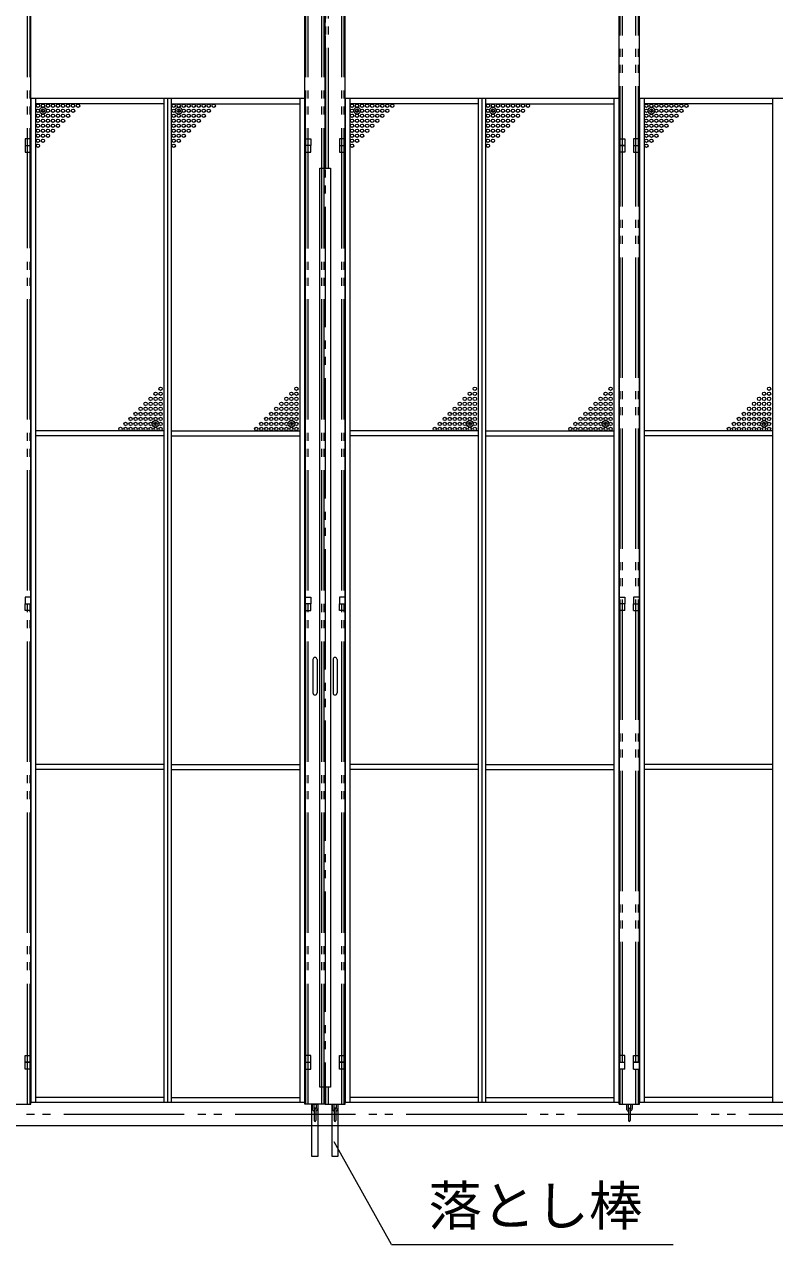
# Model space of a CAD drawing. Units: millimetres, scale not verified. Extents: x -9305 to 9305, y -6415 to 6415.
# Drawn here: x -5209 to -2965, y -3601 to 50 of the extents above; entities that cross this region are included whole.
import ezdxf
from ezdxf.enums import TextEntityAlignment as Align

# ---------------------------------------------------------------- set-up
doc = ezdxf.new("R2010")
doc.units = ezdxf.units.MM
doc.header["$LTSCALE"] = 40
doc.header["$PDMODE"] = 32
doc.header["$PDSIZE"] = 20
doc.linetypes.add('DOUBLE_CHAIN2', pattern=[12.8, 9, -1, 0.6, -0.6, 0.6, -1])
for name, color, linetype, lineweight in [('0-4_CLG-45', 134, 'DOUBLE_CHAIN2', 18), ('0-5_CLG-54', 134, 'Continuous', 18), ('0-9_TEXT', 134, 'Continuous', 18), ('0-A_ﾒッｼュﾊﾟﾈﾙ用ﾌﾞﾛッｸ', 134, 'Continuous', 18)]:
    doc.layers.add(name, color=color, linetype=linetype, lineweight=lineweight)
doc.styles.add('ＭＳ ゴシック', font='')
doc.styles.get('ＭＳ ゴシック').set_extended_font_data('MS Gothic')

msp = doc.modelspace()

# ---------------------------------------------------------------- linework, layer by layer
at = {"layer": '0-4_CLG-45'}
msp.add_line((-1658.68, -3211.76), (-6960.06, -3211.76), dxfattribs=at)
at = {"layer": '0-5_CLG-54', "linetype": 'DOUBLE_CHAIN2'}
for p, q in [((-5199.77, -3180.14), (-5199.77, 1039.64)), ((-5192.07, -3180.14), (-5192.07, 1039.64)), ((-4367.47, -3180.15), (-4367.47, 1039.64)), ((-4359.77, -3180.15), (-4359.77, 1039.64)), ((-4319.78, -3180.15), (-4319.78, 1039.64)), ((-4312.08, -3180.15), (-4312.08, 1039.64)), ((-4309.78, 1039.64), (-4309.78, -3180.15)), ((-4307.48, -380.29), (-4307.48, 1039.64)), ((-4299.78, -380.29), (-4299.78, 1039.64)), ((-4259.78, -3180.15), (-4259.78, 1039.64)), ((-4252.08, -3180.15), (-4252.08, 1039.64)), ((-3427.48, -3055.15), (-3427.48, 1039.64)), ((-3419.78, -3055.15), (-3419.78, 1039.64)), ((-3379.78, -3055.15), (-3379.78, 1039.64)), ((-3372.08, -3055.15), (-3372.08, 1039.64)), ((-3427.48, -3180.14), (-3427.48, -3075.15)), ((-3419.78, -3180.14), (-3419.78, -3075.15)), ((-3379.78, -3180.14), (-3379.78, -3075.15)), ((-3372.08, -3180.14), (-3372.08, -3075.15)), ((-4307.48, -3180.15), (-4307.48, -3130.15)), ((-4299.78, -3180.15), (-4299.78, -3130.15))]:
    msp.add_line(p, q, dxfattribs=at)
at = {"layer": '0-5_CLG-54'}
for p, q in [((-5189.77, -3180.14), (-5189.77, 1039.64)), ((-4369.77, -3180.36), (-4369.77, 1039.64)), ((-4309.78, -380.29), (-4309.78, 1039.64)), ((-4249.78, -3180.15), (-4249.78, 1039.64)), ((-3429.78, -3180.36), (-3429.78, 1039.64)), ((-3369.78, -3180.14), (-3369.78, 1039.64)), ((-5189.47, -172.35), (-5189.47, -3175.35)), ((-4369.47, -172.35), (-5189.47, -172.35)), ((-5174.47, -3175.35), (-5174.47, -172.35)), ((-4790.47, -3175.35), (-4790.47, -172.35)), ((-4779.47, -3175.35), (-4779.47, -172.35)), ((-4768.47, -3175.35), (-4768.47, -172.35)), ((-4384.47, -3175.35), (-4384.47, -172.35)), ((-4369.47, -172.35), (-4369.47, -3175.35)), ((-4249.78, -172.35), (-4249.78, -3175.35)), ((-3429.78, -172.35), (-4249.78, -172.35)), ((-4234.78, -3175.35), (-4234.78, -172.35)), ((-3850.78, -3175.35), (-3850.78, -172.35)), ((-3839.78, -3175.35), (-3839.78, -172.35)), ((-3828.78, -3175.35), (-3828.78, -172.35)), ((-3444.78, -3175.35), (-3444.78, -172.35)), ((-3429.78, -172.35), (-3429.78, -3175.35)), ((-3369.78, -172.35), (-3369.78, -3175.35)), ((-2549.78, -172.35), (-3369.78, -172.35)), ((-3354.78, -3175.35), (-3354.78, -172.35)), ((-2970.78, -3175.35), (-2970.78, -172.35)), ((-4790.47, -187.35), (-5174.47, -187.35)), ((-4768.47, -187.35), (-4384.47, -187.35)), ((-3850.78, -187.35), (-4234.78, -187.35)), ((-3828.78, -187.35), (-3444.78, -187.35)), ((-2970.78, -187.35), (-3354.78, -187.35)), ((-5189.47, -292.35), (-5206.47, -292.35)), ((-5206.47, -312.35), (-5189.47, -312.35)), ((-5189.77, -335.29), (-5189.77, -315.29)), ((-4249.78, -292.35), (-4266.78, -292.35)), ((-4266.78, -312.35), (-4249.78, -312.35)), ((-3429.78, -312.35), (-3413.08, -312.35)), ((-3412.78, -312.35), (-3412.78, -332.35)), ((-3386.78, -292.35), (-3386.78, -332.35)), ((-3369.78, -292.35), (-3386.78, -292.35)), ((-3386.78, -312.35), (-3369.78, -312.35)), ((-3412.78, -332.35), (-3429.78, -332.35)), ((-3386.78, -332.35), (-3369.78, -332.35)), ((-4790.47, -1166.35), (-5174.47, -1166.35)), ((-4768.47, -1166.35), (-4384.47, -1166.35)), ((-3850.78, -1166.35), (-4234.78, -1166.35)), ((-3828.78, -1166.35), (-3444.78, -1166.35)), ((-2970.78, -1166.35), (-3354.78, -1166.35)), ((-4790.47, -1181.35), (-5174.47, -1181.35)), ((-4768.47, -1181.35), (-4384.47, -1181.35)), ((-3850.78, -1181.35), (-4234.78, -1181.35)), ((-3828.78, -1181.35), (-3444.78, -1181.35)), ((-2970.78, -1181.35), (-3354.78, -1181.35)), ((-5189.77, -1685.22), (-5189.77, -1705.22)), ((-4352.47, -1683.85), (-4369.47, -1683.85)), ((-3413.08, -1683.85), (-3429.78, -1683.85)), ((-3412.78, -1703.85), (-3429.78, -1703.85)), ((-3412.78, -1703.85), (-3412.78, -1683.85)), ((-3386.78, -1703.85), (-3386.78, -1683.85)), ((-3386.78, -1703.85), (-3369.78, -1703.85)), ((-3369.78, -1685.22), (-3369.78, -1705.22)), ((-4345.78, -1850.22), (-4345.78, -1950.21)), ((-4333.78, -1850.22), (-4333.78, -1950.21)), ((-4285.78, -1850.22), (-4285.78, -1950.21)), ((-4273.78, -1850.22), (-4273.78, -1950.21)), ((-4790.47, -2164.57), (-5174.47, -2164.57)), ((-4790.47, -2179.57), (-5174.47, -2179.57)), ((-4768.47, -2164.57), (-4384.47, -2164.57)), ((-4768.47, -2179.57), (-4384.47, -2179.57)), ((-3850.78, -2164.57), (-4234.78, -2164.57)), ((-3850.78, -2179.57), (-4234.78, -2179.57)), ((-3828.78, -2164.57), (-3444.78, -2164.57)), ((-3828.78, -2179.57), (-3444.78, -2179.57)), ((-2970.78, -2164.57), (-3354.78, -2164.57)), ((-2970.78, -2179.57), (-3354.78, -2179.57)), ((-5189.77, -3055.15), (-5189.77, -3075.15)), ((-3429.78, -3055.35), (-3412.78, -3055.35)), ((-3412.78, -3075.35), (-3412.78, -3055.35)), ((-3386.78, -3075.35), (-3386.78, -3055.35)), ((-3386.78, -3055.35), (-3369.78, -3055.35)), ((-3369.78, -3055.15), (-3369.78, -3075.15)), ((-3412.78, -3075.35), (-3429.78, -3075.35)), ((-3386.78, -3075.35), (-3369.78, -3075.35)), ((-4309.78, -3180.15), (-4309.78, -3130.15)), ((-4369.47, -3175.35), (-5189.47, -3175.35)), ((-4790.47, -3160.35), (-5174.47, -3160.35)), ((-4768.47, -3160.35), (-4384.47, -3160.35)), ((-3429.78, -3175.35), (-4249.78, -3175.35)), ((-3850.78, -3160.35), (-4234.78, -3160.35)), ((-3828.78, -3160.35), (-3444.78, -3160.35)), ((-2549.78, -3175.35), (-3369.78, -3175.35)), ((-2970.78, -3160.35), (-3354.78, -3160.35)), ((-5249.77, -3180.36), (-5189.77, -3180.36)), ((-4309.78, -3180.36), (-4369.77, -3180.36)), ((-4348.28, -3180.15), (-4348.28, -3193.65)), ((-4343.28, -3180.15), (-4343.28, -3193.65)), ((-4342.28, -3194.65), (-4342.28, -3229.65)), ((-4337.28, -3194.65), (-4337.28, -3229.65)), ((-4336.28, -3180.15), (-4336.28, -3193.65)), ((-4331.28, -3180.15), (-4331.28, -3193.65)), ((-4309.78, -3180.36), (-4249.78, -3180.36)), ((-4288.28, -3180.15), (-4288.28, -3193.65)), ((-4283.28, -3180.15), (-4283.28, -3193.65)), ((-4282.28, -3194.65), (-4282.28, -3229.65)), ((-4277.28, -3194.65), (-4277.28, -3229.65)), ((-4276.28, -3180.15), (-4276.28, -3193.65)), ((-4271.28, -3180.15), (-4271.28, -3193.65)), ((-3429.78, -3180.36), (-3369.78, -3180.36)), ((-3408.28, -3180.36), (-3408.28, -3193.86)), ((-3403.28, -3180.36), (-3403.28, -3193.86)), ((-3402.28, -3194.86), (-3402.28, -3229.85)), ((-3397.28, -3194.86), (-3397.28, -3229.85)), ((-3396.28, -3180.36), (-3396.28, -3193.86)), ((-3391.28, -3180.36), (-3391.28, -3193.86)), ((-1063.47, -3245.33), (-7498.34, -3245.33))]:
    msp.add_line(p, q, dxfattribs=at)
for points in [[(-5206.47, -292.35), (-5206.47, -332.35), (-5189.77, -332.35)], [(-4369.77, -332.35), (-4352.48, -332.35), (-4352.48, -312.35), (-4369.77, -312.35)], [(-4369.47, -292.35), (-4352.47, -292.35), (-4352.47, -312.35), (-4369.47, -312.35)], [(-4266.78, -292.35), (-4266.78, -332.35), (-4249.78, -332.35)], [(-3429.78, -292.35), (-3412.78, -292.35), (-3412.78, -312.35), (-3429.78, -312.35)], [(-5189.47, -1663.85), (-5206.47, -1663.85), (-5206.47, -1683.85), (-5189.47, -1683.85)], [(-4369.47, -1663.85), (-4352.47, -1663.85), (-4352.47, -1683.85)], [(-4249.78, -1663.85), (-4266.78, -1663.85), (-4266.78, -1683.85), (-4249.78, -1683.85)], [(-3429.78, -1663.85), (-3412.78, -1663.85), (-3412.78, -1683.85), (-3429.78, -1683.85)], [(-3369.78, -1663.85), (-3386.78, -1663.85), (-3386.78, -1683.85), (-3369.49, -1683.85)], [(-5189.77, -1703.85), (-5206.47, -1703.85), (-5206.47, -1683.85)], [(-4369.77, -1703.85), (-4352.48, -1703.85), (-4352.48, -1683.86)], [(-5189.47, -3055.35), (-5206.47, -3055.35), (-5206.47, -3035.35), (-5189.47, -3035.35)], [(-5189.77, -3075.35), (-5206.47, -3075.35), (-5206.47, -3055.35), (-5189.77, -3055.35)], [(-4369.77, -3075.36), (-4352.48, -3075.36), (-4352.48, -3055.36)], [(-4369.47, -3055.35), (-4352.47, -3055.35), (-4352.47, -3035.35), (-4369.47, -3035.35)], [(-4249.78, -3055.35), (-4266.78, -3055.35), (-4266.78, -3035.35), (-4249.78, -3035.35)], [(-3412.78, -3055.35), (-3412.78, -3035.35), (-3429.78, -3035.35)], [(-3369.78, -3055.35), (-3386.78, -3055.35), (-3386.78, -3035.35), (-3369.78, -3035.35)]]:
    msp.add_lwpolyline(points, dxfattribs=at)
for points in [[(-4293.78, -3130.15), (-4325.77, -3130.15), (-4325.77, -380.29), (-4293.78, -380.29)], [(-4249.78, -1703.85), (-4266.78, -1703.85), (-4266.78, -1683.86), (-4249.78, -1683.86)], [(-4249.78, -3075.36), (-4266.78, -3075.36), (-4266.78, -3055.36), (-4249.78, -3055.36)], [(-4348.9, -3180.56), (-4331.5, -3180.56), (-4331.5, -3336.76), (-4348.9, -3336.76)], [(-4288, -3180.16), (-4271.4, -3180.16), (-4271.4, -3337.46), (-4288, -3337.46)]]:
    msp.add_lwpolyline(points, close=True, dxfattribs=at)
for centre, radius, start, end in [((-4339.78, -1850.22), 6, 0, 180), ((-4279.78, -1850.22), 6, 0, 180), ((-4339.78, -1950.21), 6, 180, 0), ((-4279.78, -1950.21), 6, 180, 0), ((-4339.78, -3193.65), 8.5, 180, 252.895), ((-4339.78, -3193.65), 3.5, 180, 224.415), ((-4339.78, -3194.65), 2.5, 0, 180), ((-4339.78, -3193.65), 8.5, 287.105, 0), ((-4339.78, -3193.65), 3.5, 315.585, 0), ((-4279.78, -3193.65), 8.5, 180, 252.895), ((-4279.78, -3193.65), 3.5, 180, 224.415), ((-4279.78, -3194.65), 2.5, 0, 180), ((-4279.78, -3193.65), 8.5, 287.105, 0), ((-4279.78, -3193.65), 3.5, 315.585, 0), ((-3399.78, -3193.86), 8.5, 180, 252.895), ((-3399.78, -3193.86), 3.5, 180, 224.415), ((-3399.78, -3194.86), 2.5, 0, 180), ((-3399.78, -3193.86), 8.5, 287.105, 0), ((-3399.78, -3193.86), 3.5, 315.585, 0), ((-4339.78, -3229.65), 2.5, 180, 0), ((-4279.78, -3229.65), 2.5, 180, 0), ((-3399.78, -3229.85), 2.5, 180, 0)]:
    msp.add_arc(centre, radius, start, end, dxfattribs=at)
at = {"layer": '0-9_TEXT'}
for q in [(-4282.82, -3292.75), (-3268.35, -3600.67)]:
    msp.add_line((-4111.23, -3600.67), q, dxfattribs=at)
at = {"layer": '0-A_ﾒッｼュﾊﾟﾈﾙ用ﾌﾞﾛッｸ'}
for centre in [(-5168.47, -193.35), (-5168.47, -208.35), (-5168.47, -223.35), (-5153.47, -193.35), (-5153.47, -208.35), (-5153.47, -223.35), (-5138.47, -193.35), (-5138.47, -208.35), (-5138.47, -223.35), (-5123.47, -193.35), (-5123.47, -208.35), (-5123.47, -223.35), (-5108.47, -193.35), (-5108.47, -208.35), (-5108.47, -223.35), (-5093.47, -193.35), (-5093.47, -208.35), (-5093.47, -223.35), (-5078.47, -193.35), (-5078.47, -208.35), (-5078.47, -223.35), (-5063.47, -193.35), (-5063.47, -208.35), (-5048.47, -193.35), (-4762.47, -193.35), (-4762.47, -208.35), (-4762.47, -223.35), (-4747.47, -193.35), (-4747.47, -208.35), (-4747.47, -223.35), (-4732.47, -193.35), (-4732.47, -208.35), (-4732.47, -223.35), (-4717.47, -193.35), (-4717.47, -208.35), (-4717.47, -223.35), (-4702.47, -193.35), (-4702.47, -208.35), (-4702.47, -223.35), (-4687.47, -193.35), (-4687.47, -208.35), (-4687.47, -223.35), (-4672.47, -193.35), (-4672.47, -208.35), (-4672.47, -223.35), (-4657.47, -193.35), (-4657.47, -208.35), (-4642.47, -193.35), (-4228.78, -193.35), (-4228.78, -208.35), (-4228.78, -223.35), (-4213.78, -193.35), (-4213.78, -208.35), (-4213.78, -223.35), (-4198.78, -193.35), (-4198.78, -208.35), (-4198.78, -223.35), (-4183.78, -193.35), (-4183.78, -208.35), (-4183.78, -223.35), (-4168.78, -193.35), (-4168.78, -208.35), (-4168.78, -223.35), (-4153.78, -193.35), (-4153.78, -208.35), (-4153.78, -223.35), (-4138.78, -193.35), (-4138.78, -208.35), (-4138.78, -223.35), (-4123.78, -193.35), (-4123.78, -208.35), (-4108.78, -193.35), (-3822.78, -193.35), (-3822.78, -208.35), (-3822.78, -223.35), (-3807.78, -193.35), (-3807.78, -208.35), (-3807.78, -223.35), (-3792.78, -193.35), (-3792.78, -208.35), (-3792.78, -223.35), (-3777.78, -193.35), (-3777.78, -208.35), (-3777.78, -223.35), (-3762.78, -193.35), (-3762.78, -208.35), (-3762.78, -223.35), (-3747.78, -193.35), (-3747.78, -208.35), (-3747.78, -223.35), (-3732.78, -193.35), (-3732.78, -208.35), (-3732.78, -223.35), (-3717.78, -193.35), (-3717.78, -208.35), (-3702.78, -193.35), (-3348.78, -193.35), (-3348.78, -208.35), (-3348.78, -223.35), (-3333.78, -193.35), (-3333.78, -208.35), (-3333.78, -223.35), (-3318.78, -193.35), (-3318.78, -208.35), (-3318.78, -223.35), (-3303.78, -193.35), (-3303.78, -208.35), (-3303.78, -223.35), (-3288.78, -193.35), (-3288.78, -208.35), (-3288.78, -223.35), (-3273.78, -193.35), (-3273.78, -208.35), (-3273.78, -223.35), (-3258.78, -193.35), (-3258.78, -208.35), (-3258.78, -223.35), (-3243.78, -193.35), (-3243.78, -208.35), (-3228.78, -193.35), (-5168.47, -238.35), (-5168.47, -253.35), (-5153.47, -238.35), (-5153.47, -253.35), (-5138.47, -238.35), (-5138.47, -253.35), (-5123.47, -238.35), (-5123.47, -253.35), (-5108.47, -238.35), (-5108.47, -253.35), (-5093.47, -238.35), (-4762.47, -238.35), (-4762.47, -253.35), (-4747.47, -238.35), (-4747.47, -253.35), (-4732.47, -238.35), (-4732.47, -253.35), (-4717.47, -238.35), (-4717.47, -253.35), (-4702.47, -238.35), (-4702.47, -253.35), (-4687.47, -238.35), (-4228.78, -238.35), (-4228.78, -253.35), (-4213.78, -238.35), (-4213.78, -253.35), (-4198.78, -238.35), (-4198.78, -253.35), (-4183.78, -238.35), (-4183.78, -253.35), (-4168.78, -238.35), (-4168.78, -253.35), (-4153.78, -238.35), (-3822.78, -238.35), (-3822.78, -253.35), (-3807.78, -238.35), (-3807.78, -253.35), (-3792.78, -238.35), (-3792.78, -253.35), (-3777.78, -238.35), (-3777.78, -253.35), (-3762.78, -238.35), (-3762.78, -253.35), (-3747.78, -238.35), (-3348.78, -238.35), (-3348.78, -253.35), (-3333.78, -238.35), (-3333.78, -253.35), (-3318.78, -238.35), (-3318.78, -253.35), (-3303.78, -238.35), (-3303.78, -253.35), (-3288.78, -238.35), (-3288.78, -253.35), (-3273.78, -238.35), (-5168.47, -268.35), (-5168.47, -283.35), (-5153.47, -268.35), (-5153.47, -283.35), (-5138.47, -268.35), (-5138.47, -283.35), (-5123.47, -268.35), (-4762.47, -268.35), (-4762.47, -283.35), (-4747.47, -268.35), (-4747.47, -283.35), (-4732.47, -268.35), (-4732.47, -283.35), (-4717.47, -268.35), (-4228.78, -268.35), (-4228.78, -283.35), (-4213.78, -268.35), (-4213.78, -283.35), (-4198.78, -268.35), (-4198.78, -283.35), (-4183.78, -268.35), (-3822.78, -268.35), (-3822.78, -283.35), (-3807.78, -268.35), (-3807.78, -283.35), (-3792.78, -268.35), (-3792.78, -283.35), (-3777.78, -268.35), (-3348.78, -268.35), (-3348.78, -283.35), (-3333.78, -268.35), (-3333.78, -283.35), (-3318.78, -268.35), (-3318.78, -283.35), (-3303.78, -268.35), (-5168.47, -298.35), (-5168.47, -313.35), (-5153.47, -298.35), (-4762.47, -298.35), (-4762.47, -313.35), (-4747.47, -298.35), (-4228.78, -298.35), (-4228.78, -313.35), (-4213.78, -298.35), (-3822.78, -298.35), (-3822.78, -313.35), (-3807.78, -298.35), (-3348.78, -298.35), (-3348.78, -313.35), (-3333.78, -298.35), (-4816.47, -1055.35), (-4801.47, -1040.35), (-4801.47, -1055.35), (-4410.47, -1055.35), (-4395.47, -1040.35), (-4395.47, -1055.35), (-3876.78, -1055.35), (-3861.78, -1040.35), (-3861.78, -1055.35), (-3470.78, -1055.35), (-3455.78, -1040.35), (-3455.78, -1055.35), (-2996.78, -1055.35), (-2981.78, -1040.35), (-2981.78, -1055.35), (-4846.47, -1085.35), (-4831.47, -1070.35), (-4831.47, -1085.35), (-4816.47, -1070.35), (-4816.47, -1085.35), (-4801.47, -1070.35), (-4801.47, -1085.35), (-4440.47, -1085.35), (-4425.47, -1070.35), (-4425.47, -1085.35), (-4410.47, -1070.35), (-4410.47, -1085.35), (-4395.47, -1070.35), (-4395.47, -1085.35), (-3906.78, -1085.35), (-3891.78, -1070.35), (-3891.78, -1085.35), (-3876.78, -1070.35), (-3876.78, -1085.35), (-3861.78, -1070.35), (-3861.78, -1085.35), (-3500.78, -1085.35), (-3485.78, -1070.35), (-3485.78, -1085.35), (-3470.78, -1070.35), (-3470.78, -1085.35), (-3455.78, -1070.35), (-3455.78, -1085.35), (-3026.78, -1085.35), (-3011.78, -1070.35), (-3011.78, -1085.35), (-2996.78, -1070.35), (-2996.78, -1085.35), (-2981.78, -1070.35), (-2981.78, -1085.35), (-4891.47, -1130.35), (-4876.47, -1115.35), (-4876.47, -1130.35), (-4861.47, -1100.35), (-4861.47, -1115.35), (-4861.47, -1130.35), (-4846.47, -1100.35), (-4846.47, -1115.35), (-4846.47, -1130.35), (-4831.47, -1100.35), (-4831.47, -1115.35), (-4831.47, -1130.35), (-4816.47, -1100.35), (-4816.47, -1115.35), (-4816.47, -1130.35), (-4801.47, -1100.35), (-4801.47, -1115.35), (-4801.47, -1130.35), (-4485.47, -1130.35), (-4470.47, -1115.35), (-4470.47, -1130.35), (-4455.47, -1100.35), (-4455.47, -1115.35), (-4455.47, -1130.35), (-4440.47, -1100.35), (-4440.47, -1115.35), (-4440.47, -1130.35), (-4425.47, -1100.35), (-4425.47, -1115.35), (-4425.47, -1130.35), (-4410.47, -1100.35), (-4410.47, -1115.35), (-4410.47, -1130.35), (-4395.47, -1100.35), (-4395.47, -1115.35), (-4395.47, -1130.35), (-3951.78, -1130.35), (-3936.78, -1115.35), (-3936.78, -1130.35), (-3921.78, -1100.35), (-3921.78, -1115.35), (-3921.78, -1130.35), (-3906.78, -1100.35), (-3906.78, -1115.35), (-3906.78, -1130.35), (-3891.78, -1100.35), (-3891.78, -1115.35), (-3891.78, -1130.35), (-3876.78, -1100.35), (-3876.78, -1115.35), (-3876.78, -1130.35), (-3861.78, -1100.35), (-3861.78, -1115.35), (-3861.78, -1130.35), (-3545.78, -1130.35), (-3530.78, -1115.35), (-3530.78, -1130.35), (-3515.78, -1100.35), (-3515.78, -1115.35), (-3515.78, -1130.35), (-3500.78, -1100.35), (-3500.78, -1115.35), (-3500.78, -1130.35), (-3485.78, -1100.35), (-3485.78, -1115.35), (-3485.78, -1130.35), (-3470.78, -1100.35), (-3470.78, -1115.35), (-3470.78, -1130.35), (-3455.78, -1100.35), (-3455.78, -1115.35), (-3455.78, -1130.35), (-3071.78, -1130.35), (-3056.78, -1115.35), (-3056.78, -1130.35), (-3041.78, -1100.35), (-3041.78, -1115.35), (-3041.78, -1130.35), (-3026.78, -1100.35), (-3026.78, -1115.35), (-3026.78, -1130.35), (-3011.78, -1100.35), (-3011.78, -1115.35), (-3011.78, -1130.35), (-2996.78, -1100.35), (-2996.78, -1115.35), (-2996.78, -1130.35), (-2981.78, -1100.35), (-2981.78, -1115.35), (-2981.78, -1130.35), (-4921.47, -1160.35), (-4906.47, -1145.35), (-4906.47, -1160.35), (-4891.47, -1145.35), (-4891.47, -1160.35), (-4876.47, -1145.35), (-4876.47, -1160.35), (-4861.47, -1145.35), (-4861.47, -1160.35), (-4846.47, -1145.35), (-4846.47, -1160.35), (-4831.47, -1145.35), (-4831.47, -1160.35), (-4816.47, -1145.35), (-4816.47, -1160.35), (-4801.47, -1145.35), (-4801.47, -1160.35), (-4515.47, -1160.35), (-4500.47, -1145.35), (-4500.47, -1160.35), (-4485.47, -1145.35), (-4485.47, -1160.35), (-4470.47, -1145.35), (-4470.47, -1160.35), (-4455.47, -1145.35), (-4455.47, -1160.35), (-4440.47, -1145.35), (-4440.47, -1160.35), (-4425.47, -1145.35), (-4425.47, -1160.35), (-4410.47, -1145.35), (-4410.47, -1160.35), (-4395.47, -1145.35), (-4395.47, -1160.35), (-3981.78, -1160.35), (-3966.78, -1145.35), (-3966.78, -1160.35), (-3951.78, -1145.35), (-3951.78, -1160.35), (-3936.78, -1145.35), (-3936.78, -1160.35), (-3921.78, -1145.35), (-3921.78, -1160.35), (-3906.78, -1145.35), (-3906.78, -1160.35), (-3891.78, -1145.35), (-3891.78, -1160.35), (-3876.78, -1145.35), (-3876.78, -1160.35), (-3861.78, -1145.35), (-3861.78, -1160.35), (-3575.78, -1160.35), (-3560.78, -1145.35), (-3560.78, -1160.35), (-3545.78, -1145.35), (-3545.78, -1160.35), (-3530.78, -1145.35), (-3530.78, -1160.35), (-3515.78, -1145.35), (-3515.78, -1160.35), (-3500.78, -1145.35), (-3500.78, -1160.35), (-3485.78, -1145.35), (-3485.78, -1160.35), (-3470.78, -1145.35), (-3470.78, -1160.35), (-3455.78, -1145.35), (-3455.78, -1160.35), (-3101.78, -1160.35), (-3086.78, -1145.35), (-3086.78, -1160.35), (-3071.78, -1145.35), (-3071.78, -1160.35), (-3056.78, -1145.35), (-3056.78, -1160.35), (-3041.78, -1145.35), (-3041.78, -1160.35), (-3026.78, -1145.35), (-3026.78, -1160.35), (-3011.78, -1145.35), (-3011.78, -1160.35), (-2996.78, -1145.35), (-2996.78, -1160.35), (-2981.78, -1145.35), (-2981.78, -1160.35)]:
    msp.add_circle(centre, 5, dxfattribs=at)
for p in [(-5153.47, -208.35), (-4747.47, -208.35), (-4213.78, -208.35), (-3807.78, -208.35), (-3333.78, -208.35), (-4816.47, -1145.35), (-4410.47, -1145.35), (-3876.78, -1145.35), (-3470.78, -1145.35), (-2996.78, -1145.35)]:
    msp.add_point(p, dxfattribs=at)

# ---------------------------------------------------------------- texts
at = {"layer": '0-9_TEXT', "style": 'ＭＳ ゴシック'}
msp.add_text('落とし棒', height=117.3, dxfattribs=at).set_placement((-4000.49, -3578.21), align=Align.BOTTOM_LEFT)

doc.saveas('drawing.dxf')
